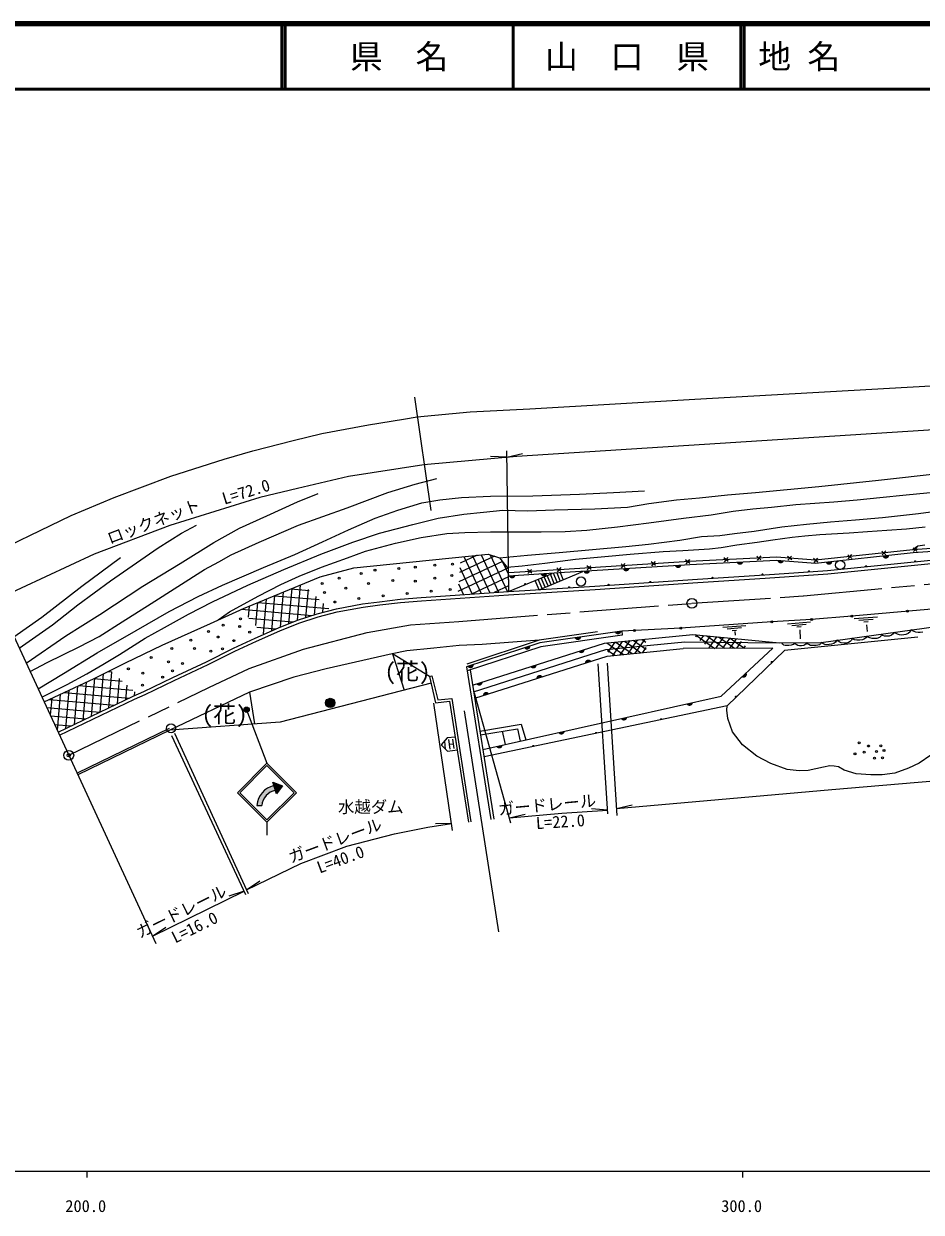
# Model space of a CAD drawing. Units: millimetres at full size, sheet at 1:1000; details may follow other scales. Extents: x 40000 to 680000, y 20000 to 380000.
# Drawn here: x 258398 to 395230, y 198715 to 380000 of the extents above; entities that cross this region are included whole.
import ezdxf
from ezdxf.enums import TextEntityAlignment as Align

# ---------------------------------------------------------------- set-up
doc = ezdxf.new("R2010")
doc.units = ezdxf.units.MM
doc.header["$LTSCALE"] = 1000
doc.header["$PDMODE"] = 32
doc.header["$PDSIZE"] = 500
doc.linetypes.add('CHAIN', pattern=[18.5, 12, -1.5, 3.5, -1.5])
for name, color, linetype, lineweight in [('M-BGD', 7, 'Continuous', 25), ('M-BMK', 2, 'CHAIN', 13), ('M-BMK-OTRS', 5, 'Continuous', 25), ('M-BMK-ROW', 30, 'Continuous', 25), ('M-BMK-SRVR', 3, 'Continuous', 25), ('M-STR-HTXT', 7, 'Continuous', 13), ('M-STR-STRC', 7, 'Continuous', 25), ('M-TTL', 2, 'Continuous', 140), ('M-TTL-BAND', 7, 'Continuous', 25), ('M-TTL-LINE', 7, 'Continuous', 50)]:
    doc.layers.add(name, color=color, linetype=linetype, lineweight=lineweight)
for name, color, linetype in [('M-BMK-HTXT', 7, 'Continuous'), ('M-OTRS', 6, 'Continuous'), ('M-TTL-TXT', 7, 'Continuous')]:
    doc.layers.add(name, color=color, linetype=linetype)
doc.styles.add('ＭＳ ゴシック', font='')
doc.styles.get('ＭＳ ゴシック').set_extended_font_data('MS Gothic')

msp = doc.modelspace()

# ---------------------------------------------------------------- hatches: boundary and pattern name
at = {"layer": 'M-BGD'}
for points in [[(358663, 297407), (357674, 297346, 0.82183)], [(368082, 297891), (367092, 297853, 0.82183)], [(374291, 298060), (373303, 298140, 0.82183)], [(381676, 297931), (380691, 297822, 0.82183)], [(386623, 297162), (387023, 297190, 0.4608), (386807, 297410, 0.4608)], [(390334, 298874), (389349, 298765, 0.82183)], [(394116, 297907), (394516, 297935, 0.4608), (394300, 298156, 0.4608)], [(333352, 295830), (332363, 295769, 0.82183)], [(338186, 296126), (337198, 296065, 0.82183)], [(344727, 296533), (343738, 296472, 0.82183)], [(350740, 296910), (349751, 296849, 0.82183)], [(363210, 295399), (363611, 295427, 0.4608), (363394, 295648, 0.4608)], [(370828, 295908), (371229, 295936, 0.4608), (371012, 296156, 0.4608)], [(377910, 296385), (378310, 296413, 0.4608), (378094, 296634, 0.4608)], [(334676, 294373), (335047, 294527, 0.4608), (334771, 294667, 0.4608)], [(341350, 293947), (341751, 293975, 0.4608), (341534, 294195, 0.4608)], [(347373, 294335), (347774, 294363, 0.4608), (347557, 294584, 0.4608)], [(353728, 294763), (354129, 294791, 0.4608), (353912, 295011, 0.4608)], [(343390, 286464), (342409, 286324, 0.82183)], [(349502, 287335), (348522, 287195, 0.82183)], [(335635, 285089), (334692, 284786, 0.82183)], [(343903, 284554), (342962, 284246, 0.82183)], [(343958, 282469), (344902, 282770, 0.82183)], [(372339, 282447), (372630, 282724, 0.4608), (372323, 282756, 0.4608)], [(327004, 282256), (326062, 281947, 0.82183)], [(336585, 282223), (335644, 281914, 0.82183)], [(368579, 281018), (367858, 280338, 0.82183)], [(328349, 279598), (327407, 279290, 0.82183)], [(336556, 280110), (337500, 280412, 0.82183)], [(328411, 277515), (329355, 277817, 0.82183)], [(366873, 277152), (367164, 277429, 0.4608), (366857, 277460, 0.4608)], [(305821, 276407, 1), (304421, 276407, 1)], [(360403, 276465), (359436, 276250, 0.82183)], [(350394, 274229), (349428, 274013, 0.82183)], [(355384, 273794), (355777, 273875, 0.4608), (355533, 274064, 0.4608)], [(340873, 272092), (339906, 271877, 0.82183)], [(345490, 271719), (345883, 271800, 0.4608), (345639, 271990, 0.4608)], [(331408, 269972), (330441, 269755, 0.82183)], [(335904, 269709), (336297, 269790, 0.4608), (336053, 269980, 0.4608)]]:
    msp.add_hatch(color=256, dxfattribs=at).paths.add_polyline_path(points)
at = {"layer": 'M-STR-STRC'}
for points in [[(292714, 275577, 1), (292040, 275148, 1)], [(296539, 263789), (296766, 263079, 0.33505), (294690, 260756), (293947, 260758, -0.33299)], [(296373, 264309), (297843, 263745), (296932, 262560)], [(296373, 264309), (297843, 263745), (296932, 262560)], [(296539, 263789), (296373, 264309), (297843, 263745), (296932, 262560), (296766, 263079)]]:
    msp.add_hatch(color=256, dxfattribs=at).paths.add_polyline_path(points)

# ---------------------------------------------------------------- linework, layer by layer
at = {"layer": 'M-BGD'}
for p, q in [((389854, 299012), (389214, 299569)), ((389813, 299610), (389256, 298971)), ((394635, 299519), (393995, 300077)), ((394594, 300118), (394036, 299478)), ((331389, 297968), (324712, 294855)), ((330175, 298781), (324830, 296289)), ((327533, 298929), (324947, 297723)), ((325501, 298723), (328125, 293095)), ((326818, 298856), (329463, 293185)), ((328135, 298990), (330800, 293275)), ((329514, 298991), (332137, 293366)), ((331344, 298025), (332280, 296016)), ((344859, 297339), (344302, 296699)), ((350103, 297067), (349464, 297624)), ((350062, 297665), (349505, 297026)), ((354697, 297355), (354057, 297912)), ((354656, 297954), (354098, 297314)), ((359955, 297685), (359315, 298242)), ((359914, 298283), (359356, 297644)), ((365778, 297982), (365139, 298540)), ((365737, 298581), (365180, 297941)), ((370801, 298236), (370161, 298793)), ((370760, 298835), (370203, 298195)), ((375496, 298206), (374856, 298763)), ((375454, 298805), (374897, 298165)), ((379442, 297878), (378802, 298435)), ((379401, 298476), (378844, 297836)), ((384656, 298446), (384016, 299003)), ((384615, 299044), (384058, 298404)), ((332189, 296962), (324595, 293421)), ((324893, 297069), (326788, 293005)), ((332282, 295627), (326639, 292995)), ((332294, 293376), (338980, 296168)), ((335838, 296179), (335198, 296736)), ((335797, 296777), (335240, 296137)), ((336967, 293671), (343653, 296463)), ((338351, 294249), (337762, 295660)), ((338813, 294442), (338224, 295853)), ((339274, 294635), (338685, 296045)), ((339736, 294827), (339171, 296180)), ((340300, 296452), (339660, 297009)), ((340197, 295020), (339699, 296212)), ((340259, 297050), (339702, 296411)), ((340658, 295213), (340227, 296245)), ((344900, 296740), (344260, 297298)), ((299249, 293846), (298781, 288495)), ((299130, 293797), (301926, 293552)), ((300551, 294380), (300081, 289017)), ((301747, 293718), (301373, 289441)), ((324688, 294552), (325451, 292915)), ((332289, 294251), (330097, 293228)), ((336967, 293671), (336378, 295082)), ((337429, 293864), (336840, 295275)), ((337890, 294057), (337301, 295467)), ((295344, 292242), (294879, 286924)), ((296646, 292777), (296176, 287403)), ((296611, 292763), (303417, 292167)), ((297948, 293311), (297481, 287974)), ((302908, 292640), (302665, 289860)), ((291598, 290692), (302333, 289753)), ((292741, 291173), (292593, 289481)), ((294043, 291708), (293736, 288203)), ((294092, 291728), (304908, 290782)), ((304068, 291562), (303951, 290223)), ((292721, 289339), (299422, 288752)), ((374849, 288485), (378372, 288758)), ((375514, 288236), (377707, 288406)), ((385030, 289264), (388553, 289537)), ((385695, 289015), (387888, 289185)), ((386456, 288773), (387127, 288825)), ((386890, 288324), (386972, 287279)), ((293938, 287977), (296885, 287720)), ((349660, 286753), (349631, 287352)), ((360759, 286824), (362374, 285693)), ((361043, 286795), (360795, 286442)), ((362042, 286697), (361488, 285905)), ((363041, 286598), (362407, 285692)), ((362536, 286648), (363928, 285673)), ((364040, 286499), (363466, 285679)), ((364312, 286472), (365481, 285653)), ((364971, 287965), (368493, 288237)), ((365635, 287715), (367829, 287885)), ((366396, 287473), (367068, 287525)), ((366808, 287300), (366845, 286747)), ((376275, 287994), (376946, 288046)), ((376701, 287556), (376779, 286157)), ((347361, 285561), (347299, 285473)), ((347314, 285556), (348571, 284676)), ((348509, 285675), (347752, 284595)), ((348900, 284709), (348144, 283629)), ((348571, 284676), (349827, 283796)), ((348650, 285689), (349907, 284809)), ((349657, 285789), (348900, 284709)), ((350048, 284823), (349292, 283743)), ((349907, 284809), (351163, 283929)), ((349986, 285822), (351243, 284942)), ((350805, 285903), (350048, 284823)), ((351196, 284937), (350440, 283857)), ((351953, 286017), (351196, 284937)), ((351243, 284942), (352500, 284062)), ((351322, 285954), (352579, 285074)), ((352344, 285051), (351588, 283971)), ((353101, 286131), (352344, 285051)), ((352579, 285074), (353279, 284584)), ((352658, 286087), (353226, 285689)), ((353267, 284843), (352736, 284085)), ((362407, 285692), (362180, 285368)), ((362374, 285693), (363755, 284726)), ((363466, 285679), (362872, 284831)), ((364524, 285665), (363867, 284726)), ((363928, 285673), (365269, 284734)), ((365039, 286400), (364524, 285665)), ((365583, 285652), (364939, 284732)), ((365481, 285653), (366783, 284742)), ((366038, 286301), (365583, 285652)), ((366642, 285639), (366011, 284738)), ((366088, 286296), (367035, 285634)), ((367037, 286203), (366642, 285639)), ((367035, 285634), (368297, 284750)), ((367701, 285625), (367083, 284743)), ((367795, 285760), (367701, 285625)), ((368408, 285110), (368155, 284749)), ((347401, 284427), (348491, 283664)), ((347752, 284595), (347430, 284135)), ((271213, 281182), (271809, 281130)), ((271788, 281149), (271305, 275628)), ((326460, 281447), (330080, 258678)), ((267885, 279561), (267377, 273753)), ((269194, 280181), (268686, 274378)), ((269061, 280116), (273409, 279735)), ((270505, 280831), (269995, 275003)), ((272954, 280132), (272614, 276252)), ((320240, 280452), (320630, 280544)), ((263958, 277709), (263481, 272257)), ((264573, 277999), (274461, 277134)), ((265267, 278326), (264758, 272503)), ((266576, 278944), (266067, 273128)), ((266817, 279057), (275009, 278341)), ((274120, 279116), (273924, 276877)), ((275285, 278099), (275233, 277497)), ((292802, 278044), (293583, 273195)), ((261877, 275725), (270017, 275013)), ((262329, 276940), (272239, 276073)), ((262650, 277092), (262426, 274537)), ((262482, 274417), (267795, 273953)), ((263087, 273110), (265573, 272892)), ((280547, 272507), (266517, 265681)), ((280678, 272237), (266648, 265412)), ((331359, 272070), (331808, 270063)), ((322544, 270588), (322672, 269365)), ((323157, 270807), (323341, 269372)), ((323246, 270113), (323854, 270176)), ((323763, 270885), (323947, 269450))]:
    msp.add_line(p, q, dxfattribs=at)
for points in [[(259349, 281189), (261958, 282590), (266824, 284959), (269892, 286531), (273405, 288758), (277815, 291570), (281904, 294164), (285941, 296732), (288144, 297911), (290016, 299000), (294263, 300939), (300293, 303506), (307686, 306153), (313907, 308518), (318076, 309776), (321379, 310640)], [(261156, 277282), (264992, 279232), (268029, 280851), (270469, 282266), (272984, 283774), (276921, 286263), (279854, 287917), (283501, 289946), (287185, 291843), (292573, 294360), (298042, 296775), (303671, 299084), (308556, 300941), (312658, 302281), (317702, 303608), (321578, 304563), (325508, 305173), (328481, 305491), (331463, 305792), (335183, 305706), (339295, 305877), (345491, 306001), (350467, 306276), (353687, 306844), (357924, 307385), (361414, 307688), (365706, 308122), (369976, 308512), (379597, 309434), (388711, 310389), (398276, 311455)], [(258747, 282489), (264826, 286627), (270010, 289876), (276540, 294207), (282235, 297673), (287396, 300894), (291278, 303056), (295446, 304932), (300123, 307063), (303273, 308335)], [(260578, 278532), (264429, 280903), (269591, 284051), (275532, 287461), (280554, 290341), (284999, 292644), (288676, 294372), (294943, 297064), (299705, 299060), (303968, 300979), (307896, 302793), (311967, 304597), (315423, 305787), (319093, 306927), (321824, 307362), (325148, 307738), (329539, 307923), (335995, 307979), (343120, 308230), (348290, 308481), (353041, 308761)], [(288044, 289082), (289751, 290295), (294142, 292666), (297594, 294465), (300383, 295763), (303805, 297125), (307766, 298550), (310522, 299532), (315093, 300777), (318979, 301641), (322917, 302250), (325660, 302402), (329572, 302504), (337309, 302503), (340945, 302533), (344226, 302769), (348926, 303242), (353685, 303862), (358978, 304578), (363211, 305080), (366535, 305630), (369572, 305988), (372394, 306251), (376125, 306657), (381905, 307084), (385477, 307374), (388928, 307735), (392959, 308145), (397663, 308600)], [(330933, 298541), (335183, 298927), (340017, 299336), (350202, 300241), (353666, 300616), (358428, 301251), (361719, 301770), (364530, 301965), (366756, 302225), (369762, 302614), (373957, 303244), (377759, 303664), (381414, 304021), (385195, 304315), (389312, 304693), (394795, 305290), (399671, 305968)], [(532511, 293969), (529498, 294224), (507408, 299430), (498015, 299399), (468412, 304016), (459753, 306112), (440674, 305516), (428523, 302332), (416174, 301333), (393967, 299773), (379122, 298156), (373179, 298651), (359921, 297982), (339980, 296730), (332279, 296259)], [(532446, 293472), (529419, 293729), (507350, 298930), (497977, 298899), (468314, 303525), (459701, 305610), (440746, 305018), (428607, 301837), (416211, 300834), (394012, 299275), (379129, 297654), (373171, 298150), (359950, 297482), (340011, 296231), (332310, 295760)], [(257709, 284734), (262775, 288323), (266618, 291357), (271630, 295002), (278879, 300055), (282443, 302281), (284727, 303534)], [(395829, 303222), (392983, 302924), (389983, 302700), (387059, 302487), (384259, 302275), (379774, 302025), (377491, 301849), (375549, 301635), (372604, 301217), (370220, 300851), (367118, 300448), (364734, 300044), (362975, 299842), (358876, 299603), (355899, 299464), (350837, 299056), (346980, 298689), (342529, 298286), (337860, 297652), (334376, 297241), (332092, 297084)], [(395760, 300483), (394738, 300327), (394357, 300059), (393967, 299773)], [(256889, 286506), (261132, 289463), (267258, 294194), (273136, 298598)], [(261496, 276547), (269111, 280139), (273920, 282525), (279513, 285195), (286852, 288542), (291884, 290821), (303595, 295630), (308703, 297025), (329184, 299096), (330933, 298541), (332276, 296853), (332294, 293376)], [(263619, 271960), (275055, 277417), (276699, 278152), (281120, 280283), (286273, 282694), (290354, 284738), (293696, 286296), (297226, 287872), (300144, 289042), (303148, 290017), (306077, 290768), (310058, 291500), (312630, 291838), (315803, 292214), (318985, 292479), (332294, 293376), (345487, 294210), (361112, 295260), (371383, 295946), (380938, 296591), (402807, 298766)], [(263834, 271509), (275264, 276963), (276909, 277698), (281335, 279832), (286491, 282244), (290572, 284288), (293904, 285841), (297421, 287411), (300314, 288571), (303287, 289537), (306185, 290279), (310135, 291006), (312692, 291342), (315853, 291717), (319023, 291981), (332326, 292877), (345520, 293711), (361146, 294761), (371417, 295447), (380979, 296092), (402855, 298269)], [(552845, 270803), (547576, 275379), (541312, 277331), (532507, 281118), (491510, 289821), (483938, 291283), (475795, 292513), (469675, 293305), (467121, 293607), (464798, 293700), (462034, 293839), (459294, 293932), (451421, 293740), (426100, 292948), (417695, 292518), (384637, 289655), (378525, 289132), (372457, 288779), (358574, 287795), (349603, 287351), (337092, 285569), (325884, 281889), (329586, 258599)], [(359212, 285733), (373638, 285550), (380000, 285625), (397852, 288109), (449827, 290385), (518701, 281172), (521278, 280917), (531078, 280561)], [(345893, 287227), (337001, 285960), (325946, 282331)], [(349658, 286753), (337229, 284982), (325979, 281289)], [(326831, 279113), (346938, 285519), (360416, 286857), (373638, 285550)], [(394732, 286443), (374368, 284411), (365624, 275939), (328571, 268170)], [(395454, 287212), (395062, 287170), (394763, 287170), (394397, 287200), (394162, 287275), (393917, 287385), (393712, 287533), (393544, 287269), (393265, 286979), (392887, 286822), (392585, 286773), (392226, 286754), (391909, 286765), (391637, 286883), (391389, 286994), (391103, 287170), (390960, 286952), (390675, 286718), (390331, 286596), (389952, 286567), (389637, 286587), (389384, 286708), (389206, 286906), (389117, 286616), (388850, 286363), (388467, 286252), (388066, 286206), (387743, 286240), (387395, 286319), (387116, 286446), (386919, 286588), (386763, 286348), (386567, 286167), (386264, 286020), (385896, 285956), (385405, 285966), (385067, 286005), (384842, 286122), (384720, 286282), (384592, 285985), (384376, 285785), (384146, 285643), (383843, 285535), (383431, 285540), (383049, 285589), (382706, 285711), (382358, 285953), (382158, 285661), (381889, 285467), (381541, 285357), (381202, 285291), (380757, 285278), (380510, 285326), (380241, 285485), (380000, 285625), (379895, 285437), (379711, 285271), (379217, 285173), (378800, 285150), (378369, 285182), (378071, 285296), (377898, 285432), (377811, 285599), (377661, 285346), (377344, 285177), (376981, 285112), (376686, 285112), (376434, 285166), (376182, 285296), (375999, 285440), (375891, 285576), (375705, 285332), (375416, 285226), (375066, 285153), (374732, 285141), (374483, 285173), (374284, 285238), (374109, 285389), (373986, 285554)], [(337001, 285960), (328275, 285334), (324760, 285167), (320910, 284776), (316781, 284330), (314573, 283880), (304512, 281594), (299567, 280343), (292802, 278044), (280678, 272237)], [(326990, 278114), (347142, 284534), (359212, 285733)], [(327149, 277115), (347345, 283550), (358932, 284700)], [(328392, 269298), (364721, 277431), (372618, 284772), (358932, 284700)], [(320240, 280452), (314634, 283893), (316382, 278345)], [(320489, 279402), (297504, 273486), (280678, 272237)], [(320240, 280452), (321196, 276421), (323317, 276647), (326187, 258190)], [(320630, 280544), (321504, 276856), (323654, 277085), (326582, 258252)], [(396682, 268417), (394940, 267199), (393280, 266445), (391205, 265691), (389281, 265427), (387545, 265427), (385319, 265577), (383471, 266143), (382603, 266633), (381933, 266765), (381272, 266804), (380320, 266591), (377972, 266118), (376599, 266063), (374787, 266228), (372316, 267160), (370174, 268286), (368005, 270014), (366464, 271999), (365737, 274028), (365581, 275289), (365624, 275939)], [(327948, 272090), (334233, 273140), (334925, 270760)], [(328039, 271515), (333651, 272454), (334072, 270570)]]:
    msp.add_lwpolyline(points, dxfattribs=at)
msp.add_lwpolyline([(322942, 271065), (322042, 269986), (322986, 269055), (324504, 269240), (324215, 271197)], close=True, dxfattribs=at)
for centre, radius in [((321055, 297435), 150), ((323757, 297563), 150), ((382872, 297433), 700), ((306476, 295437), 150), ((309837, 296149), 150), ((311947, 296638), 150), ((315601, 296895), 150), ((318096, 297101), 150), ((321055, 295429), 150), ((323680, 295841), 150), ((343366, 294926), 700), ((303912, 294622), 150), ((307496, 293894), 150), ((310944, 294632), 150), ((314675, 295095), 150), ((318096, 294992), 150), ((323422, 293706), 150), ((304233, 293253), 150), ((305806, 291798), 150), ((309477, 292343), 150), ((313182, 292729), 150), ((316836, 293115), 150), ((320515, 293449), 150), ((393119, 290389), 150), ((288814, 288249), 150), ((291431, 289219), 150), ((372457, 288779), 150), ((378525, 289132), 150), ((384637, 289655), 150), ((286551, 287280), 150), ((288021, 286457), 150), ((291313, 288073), 150), ((292842, 287192), 150), ((351534, 287447), 150), ((358574, 287795), 150), ((280965, 284724), 150), ((283876, 285987), 150), ((284434, 284724), 150), ((288697, 284635), 150), ((290431, 285899), 150), ((277830, 283332), 150), ((280465, 282667), 150), ((286933, 284312), 150), ((274342, 281589), 150), ((276557, 280929), 150), ((281082, 281283), 150), ((282582, 282432), 150), ((276510, 279115), 150), ((279574, 280340), 150), ((305121, 276407), 700), ((280846, 272527), 700), ((385786, 270309), 150), ((385132, 268635), 150), ((386550, 268913), 150), ((387177, 269831), 150), ((388401, 268996), 150), ((389068, 269872), 150), ((389555, 269163), 150), ((388095, 267995), 150), ((389347, 268009), 150)]:
    msp.add_circle(centre, radius, dxfattribs=at)
at = {"layer": 'M-BMK'}
msp.add_lwpolyline([(265256, 268421), (286626, 278760), (292784, 281650), (301066, 284627), (310741, 287140), (317358, 288338), (324750, 288841), (360263, 291600), (377280, 292726), (428176, 297518), (436701, 298142), (448062, 298333), (459843, 298055), (470634, 297139), (483692, 295200), (492382, 293652), (529192, 286026), (535477, 284632), (541463, 282221), (550080, 277456), (555300, 273821)], dxfattribs=at)
at = {"layer": 'M-BMK-OTRS'}
msp.add_line((251032, 299165), (278534, 239723), dxfattribs=at)
at = {"layer": 'M-BMK-ROW'}
for p, q in [((320520, 305746), (317999, 323058)), ((325524, 275191), (330791, 241486))]:
    msp.add_line(p, q, dxfattribs=at)
at = {"layer": 'M-BMK-SRVR'}
for centre in [(360263, 291600), (265256, 268421)]:
    msp.add_circle(centre, 750, dxfattribs=at)
at = {"layer": 'M-OTRS'}
msp.add_point((265256, 268421), dxfattribs=at)
at = {"layer": 'M-STR-HTXT'}
for p, q in [((332029, 313873), (329577, 313992)), ((332014, 314882), (332326, 293450)), ((332029, 313873), (334419, 314435)), ((347440, 259499), (345978, 282379)), ((347335, 282477), (348846, 259229)), ((332670, 258041), (327126, 277874)), ((323761, 256960), (320933, 276341)), ((292275, 247126), (280984, 271401)), ((292661, 247258), (281431, 271722)), ((332436, 258878), (334826, 259440)), ((347404, 260056), (344956, 260242)), ((348775, 260324), (351167, 260877)), ((323611, 257988), (321156, 257975)), ((292378, 247875), (294411, 249251)), ((278031, 240809), (292007, 247704)), ((292007, 247704), (289675, 246935)), ((278031, 240809), (280060, 242191))]:
    msp.add_line(p, q, dxfattribs=at)
for points in [[(251485, 298185), (265628, 305016), (272156, 307714), (280825, 310996), (288972, 313591), (293310, 314865), (299483, 316413), (303831, 317504), (310971, 318832), (316290, 319700), (318363, 320034), (326475, 320803), (335553, 321256), (360707, 322725), (435382, 326935), (454791, 328010), (471637, 328148), (480078, 327869), (491675, 326908), (503081, 325390), (517036, 322635), (530567, 318880), (542201, 314931)], [(570652, 292696), (564979, 296421), (557979, 300467), (552338, 303316), (544929, 306754), (535922, 310492), (527736, 313493), (513695, 317439), (503928, 319526), (494689, 320972), (486047, 321824), (472266, 322446), (463823, 322327), (446816, 321366), (439286, 320736), (333596, 314016), (319399, 312717), (307899, 310951), (300141, 309108), (294375, 307733), (280683, 303465), (269155, 299076), (254261, 292185)], [(348775, 260324), (381606, 263200), (402555, 264963), (439497, 267988), (451470, 268079), (462476, 267463), (472320, 266414), (483257, 264602), (512911, 258319), (520702, 256583), (526044, 254937), (530678, 253033), (536147, 250241)], [(332436, 258878), (340437, 259611), (347404, 260056)], [(292378, 247875), (300651, 251926), (307649, 254537), (314909, 256434), (319990, 257460), (323611, 257988)]]:
    msp.add_lwpolyline(points, dxfattribs=at)
at = {"layer": 'M-STR-STRC'}
for p, q in [((292377, 275363), (295467, 267211)), ((290967, 262711), (295467, 267211)), ((291320, 262711), (295467, 266858)), ((299967, 262711), (295467, 267211)), ((299614, 262711), (295467, 266858)), ((296932, 262560), (296373, 264309)), ((296373, 264309), (297843, 263745)), ((297843, 263745), (296932, 262560)), ((290967, 262711), (295467, 258211)), ((291320, 262711), (295467, 258564)), ((295467, 258564), (299614, 262711)), ((295467, 258211), (299967, 262711)), ((293947, 260758), (294690, 260756)), ((295467, 258211), (295467, 256211))]:
    msp.add_line(p, q, dxfattribs=at)
msp.add_circle((292377, 275363), 400, dxfattribs=at)
for radius, start, end in [(3327, 102.62812, 176.29677), (2586, 101.16557, 175.26003)]:
    msp.add_arc((297267, 260543), radius, start, end, dxfattribs=at)
at = {"layer": 'M-TTL'}
msp.add_line((680000, 380000), (40000, 380000), dxfattribs=at)
at = {"layer": 'M-TTL-BAND'}
for p, q in [((40000, 205000), (579000, 205000)), ((268000, 205000), (268000, 204000)), ((368000, 205000), (368000, 204000))]:
    msp.add_line(p, q, dxfattribs=at)
at = {"layer": 'M-TTL-LINE'}
for p, q in [((297750, 380000), (297750, 370000)), ((298250, 380000), (298250, 370000)), ((333000, 380000), (333000, 370000)), ((367750, 380000), (367750, 370000)), ((368250, 380000), (368250, 370000)), ((40000, 370000), (680000, 370000))]:
    msp.add_line(p, q, dxfattribs=at)

# ---------------------------------------------------------------- texts
at = {"layer": 'M-BMK-HTXT', "style": 'ＭＳ ゴシック'}
for s, height, p in [('(花)', 2566, (313411, 279174)), ('(花)', 2566, (285520, 272625)), ('水越ダム', 1833, (306307, 259077))]:
    msp.add_text(s, height=height, dxfattribs=at).set_placement(p, align=Align.BOTTOM_LEFT)
at = {"layer": 'M-STR-HTXT', "style": 'ＭＳ ゴシック'}
for s, rotation, p in [('L=72.0', 17.31, (289146, 306103)), ('ロックネット', 20.845, (271711, 300049)), ('ガードレール', 5.232, (330843, 258733)), ('L=22.0', 3.655, (336577, 256594)), ('ガードレール', 20.462, (299345, 251439)), ('L=40.0', 20.462, (303699, 249852)), ('ガードレール', 26.262, (276325, 239967)), ('L=16.0', 26.262, (281730, 239203))]:
    msp.add_text(s, height=1833, rotation=rotation, dxfattribs=at).set_placement(p, align=Align.BOTTOM_LEFT)
at = {"layer": 'M-TTL-BAND', "style": 'ＭＳ ゴシック'}
for s, p in [('200.0', (267844, 198195)), ('300.0', (367844, 198195))]:
    msp.add_text(s, height=1833, dxfattribs=at).set_placement(p, align=Align.BOTTOM_CENTER)
at = {"layer": 'M-TTL-TXT', "style": 'ＭＳ ゴシック'}
for s, p in [('県\u3000名', (315625, 375000)), ('山\u3000口\u3000県', (350375, 375000))]:
    msp.add_text(s, height=3666, dxfattribs=at).set_placement(p, align=Align.MIDDLE_CENTER)
msp.add_text('地 名', height=3666, dxfattribs=at).set_placement((370380, 375000), align=Align.MIDDLE_LEFT)

doc.saveas('drawing.dxf')
